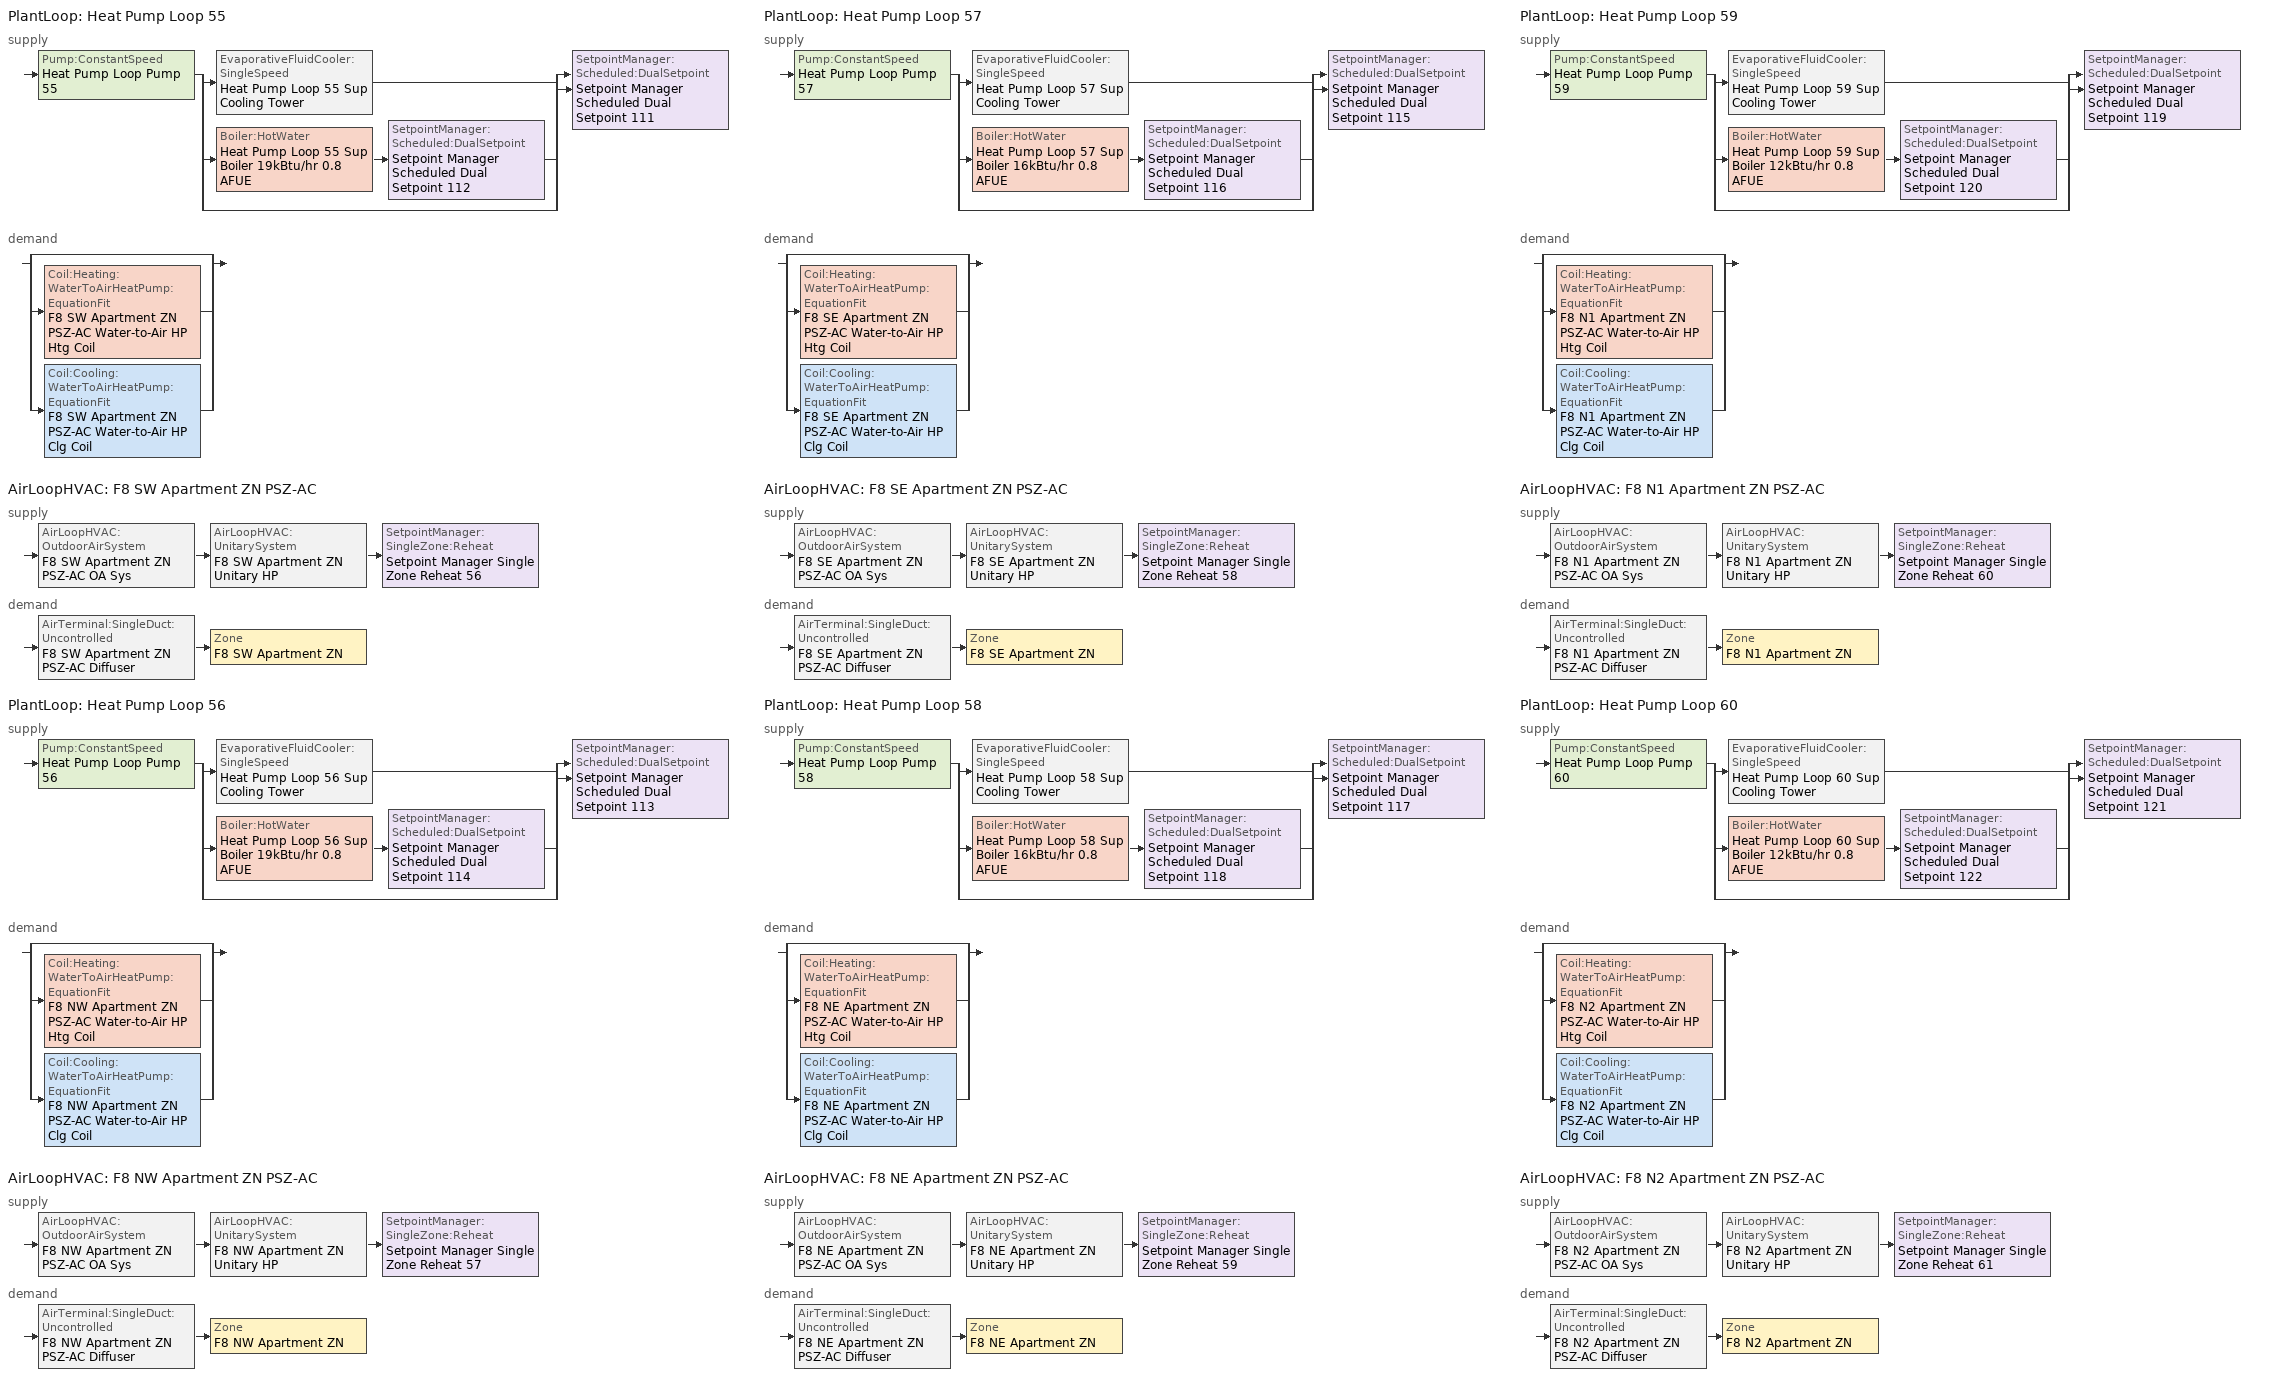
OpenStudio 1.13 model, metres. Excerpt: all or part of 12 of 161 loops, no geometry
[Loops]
PlantLoop 'Heat Pump Loop 55'
 supply: Pump:ConstantSpeed 'Heat Pump Loop Pump 55' > split
  | EvaporativeFluidCooler:SingleSpeed 'Heat Pump Loop 55 Sup Cooling Tower'
  | Boiler:HotWater 'Heat Pump Loop 55 Sup Boiler 19kBtu/hr 0.8 AFUE' > SetpointManager:Scheduled:DualSetpoint 'Setpoint Manager Scheduled Dual Setpoint 112'
  | bypass
  join > SetpointManager:Scheduled:DualSetpoint 'Setpoint Manager Scheduled Dual Setpoint 111'
 demand: split
  | bypass
  | Coil:Heating:WaterToAirHeatPump:EquationFit 'F8 SW Apartment ZN PSZ-AC Water-to-Air HP Htg Coil'
  | Coil:Cooling:WaterToAirHeatPump:EquationFit 'F8 SW Apartment ZN PSZ-AC Water-to-Air HP Clg Coil'
AirLoopHVAC 'F8 SW Apartment ZN PSZ-AC'
 supply: AirLoopHVAC:OutdoorAirSystem 'F8 SW Apartment ZN PSZ-AC OA Sys' > AirLoopHVAC:UnitarySystem 'F8 SW Apartment ZN Unitary HP' > SetpointManager:SingleZone:Reheat 'Setpoint Manager Single Zone Reheat 56'
 demand: AirTerminal:SingleDuct:Uncontrolled 'F8 SW Apartment ZN PSZ-AC Diffuser' > Zone 'F8 SW Apartment ZN'
PlantLoop 'Heat Pump Loop 56'
 supply: Pump:ConstantSpeed 'Heat Pump Loop Pump 56' > split
  | EvaporativeFluidCooler:SingleSpeed 'Heat Pump Loop 56 Sup Cooling Tower'
  | Boiler:HotWater 'Heat Pump Loop 56 Sup Boiler 19kBtu/hr 0.8 AFUE' > SetpointManager:Scheduled:DualSetpoint 'Setpoint Manager Scheduled Dual Setpoint 114'
  | bypass
  join > SetpointManager:Scheduled:DualSetpoint 'Setpoint Manager Scheduled Dual Setpoint 113'
 demand: split
  | bypass
  | Coil:Heating:WaterToAirHeatPump:EquationFit 'F8 NW Apartment ZN PSZ-AC Water-to-Air HP Htg Coil'
  | Coil:Cooling:WaterToAirHeatPump:EquationFit 'F8 NW Apartment ZN PSZ-AC Water-to-Air HP Clg Coil'
AirLoopHVAC 'F8 NW Apartment ZN PSZ-AC'
 supply: AirLoopHVAC:OutdoorAirSystem 'F8 NW Apartment ZN PSZ-AC OA Sys' > AirLoopHVAC:UnitarySystem 'F8 NW Apartment ZN Unitary HP' > SetpointManager:SingleZone:Reheat 'Setpoint Manager Single Zone Reheat 57'
 demand: AirTerminal:SingleDuct:Uncontrolled 'F8 NW Apartment ZN PSZ-AC Diffuser' > Zone 'F8 NW Apartment ZN'
PlantLoop 'Heat Pump Loop 57'
 supply: Pump:ConstantSpeed 'Heat Pump Loop Pump 57' > split
  | EvaporativeFluidCooler:SingleSpeed 'Heat Pump Loop 57 Sup Cooling Tower'
  | Boiler:HotWater 'Heat Pump Loop 57 Sup Boiler 16kBtu/hr 0.8 AFUE' > SetpointManager:Scheduled:DualSetpoint 'Setpoint Manager Scheduled Dual Setpoint 116'
  | bypass
  join > SetpointManager:Scheduled:DualSetpoint 'Setpoint Manager Scheduled Dual Setpoint 115'
 demand: split
  | bypass
  | Coil:Heating:WaterToAirHeatPump:EquationFit 'F8 SE Apartment ZN PSZ-AC Water-to-Air HP Htg Coil'
  | Coil:Cooling:WaterToAirHeatPump:EquationFit 'F8 SE Apartment ZN PSZ-AC Water-to-Air HP Clg Coil'
AirLoopHVAC 'F8 SE Apartment ZN PSZ-AC'
 supply: AirLoopHVAC:OutdoorAirSystem 'F8 SE Apartment ZN PSZ-AC OA Sys' > AirLoopHVAC:UnitarySystem 'F8 SE Apartment ZN Unitary HP' > SetpointManager:SingleZone:Reheat 'Setpoint Manager Single Zone Reheat 58'
 demand: AirTerminal:SingleDuct:Uncontrolled 'F8 SE Apartment ZN PSZ-AC Diffuser' > Zone 'F8 SE Apartment ZN'
PlantLoop 'Heat Pump Loop 58'
 supply: Pump:ConstantSpeed 'Heat Pump Loop Pump 58' > split
  | EvaporativeFluidCooler:SingleSpeed 'Heat Pump Loop 58 Sup Cooling Tower'
  | Boiler:HotWater 'Heat Pump Loop 58 Sup Boiler 16kBtu/hr 0.8 AFUE' > SetpointManager:Scheduled:DualSetpoint 'Setpoint Manager Scheduled Dual Setpoint 118'
  | bypass
  join > SetpointManager:Scheduled:DualSetpoint 'Setpoint Manager Scheduled Dual Setpoint 117'
 demand: split
  | bypass
  | Coil:Heating:WaterToAirHeatPump:EquationFit 'F8 NE Apartment ZN PSZ-AC Water-to-Air HP Htg Coil'
  | Coil:Cooling:WaterToAirHeatPump:EquationFit 'F8 NE Apartment ZN PSZ-AC Water-to-Air HP Clg Coil'
AirLoopHVAC 'F8 NE Apartment ZN PSZ-AC'
 supply: AirLoopHVAC:OutdoorAirSystem 'F8 NE Apartment ZN PSZ-AC OA Sys' > AirLoopHVAC:UnitarySystem 'F8 NE Apartment ZN Unitary HP' > SetpointManager:SingleZone:Reheat 'Setpoint Manager Single Zone Reheat 59'
 demand: AirTerminal:SingleDuct:Uncontrolled 'F8 NE Apartment ZN PSZ-AC Diffuser' > Zone 'F8 NE Apartment ZN'
PlantLoop 'Heat Pump Loop 59'
 supply: Pump:ConstantSpeed 'Heat Pump Loop Pump 59' > split
  | EvaporativeFluidCooler:SingleSpeed 'Heat Pump Loop 59 Sup Cooling Tower'
  | Boiler:HotWater 'Heat Pump Loop 59 Sup Boiler 12kBtu/hr 0.8 AFUE' > SetpointManager:Scheduled:DualSetpoint 'Setpoint Manager Scheduled Dual Setpoint 120'
  | bypass
  join > SetpointManager:Scheduled:DualSetpoint 'Setpoint Manager Scheduled Dual Setpoint 119'
 demand: split
  | bypass
  | Coil:Heating:WaterToAirHeatPump:EquationFit 'F8 N1 Apartment ZN PSZ-AC Water-to-Air HP Htg Coil'
  | Coil:Cooling:WaterToAirHeatPump:EquationFit 'F8 N1 Apartment ZN PSZ-AC Water-to-Air HP Clg Coil'
AirLoopHVAC 'F8 N1 Apartment ZN PSZ-AC'
 supply: AirLoopHVAC:OutdoorAirSystem 'F8 N1 Apartment ZN PSZ-AC OA Sys' > AirLoopHVAC:UnitarySystem 'F8 N1 Apartment ZN Unitary HP' > SetpointManager:SingleZone:Reheat 'Setpoint Manager Single Zone Reheat 60'
 demand: AirTerminal:SingleDuct:Uncontrolled 'F8 N1 Apartment ZN PSZ-AC Diffuser' > Zone 'F8 N1 Apartment ZN'
PlantLoop 'Heat Pump Loop 60'
 supply: Pump:ConstantSpeed 'Heat Pump Loop Pump 60' > split
  | EvaporativeFluidCooler:SingleSpeed 'Heat Pump Loop 60 Sup Cooling Tower'
  | Boiler:HotWater 'Heat Pump Loop 60 Sup Boiler 12kBtu/hr 0.8 AFUE' > SetpointManager:Scheduled:DualSetpoint 'Setpoint Manager Scheduled Dual Setpoint 122'
  | bypass
  join > SetpointManager:Scheduled:DualSetpoint 'Setpoint Manager Scheduled Dual Setpoint 121'
 demand: split
  | bypass
  | Coil:Heating:WaterToAirHeatPump:EquationFit 'F8 N2 Apartment ZN PSZ-AC Water-to-Air HP Htg Coil'
  | Coil:Cooling:WaterToAirHeatPump:EquationFit 'F8 N2 Apartment ZN PSZ-AC Water-to-Air HP Clg Coil'
AirLoopHVAC 'F8 N2 Apartment ZN PSZ-AC'
 supply: AirLoopHVAC:OutdoorAirSystem 'F8 N2 Apartment ZN PSZ-AC OA Sys' > AirLoopHVAC:UnitarySystem 'F8 N2 Apartment ZN Unitary HP' > SetpointManager:SingleZone:Reheat 'Setpoint Manager Single Zone Reheat 61'
 demand: AirTerminal:SingleDuct:Uncontrolled 'F8 N2 Apartment ZN PSZ-AC Diffuser' > Zone 'F8 N2 Apartment ZN'
[EvaporativeFluidCooler:SingleSpeed] Design Air Flow Rate {m3/s}=autosize; Fan Power at Design Air Flow Rate {W}=autosize; Design Spray Water Flow Rate {m3/s}=0.002208; Performance Input Method=UFactorTimesAreaAndDesignWaterFlowRate; U-factor Times Area Value at Design Air Flow Rate {W/K}=autosize; Design Water Flow Rate {m3/s}=autosize; Capacity Control=FanCycling; Sizing Factor=1; Evaporation Loss Mode=SaturatedExit; Drift Loss Percent {percent}=0.008; Blowdown Calculation Mode=ConcentrationRatio; Blowdown Concentration Ratio=3
Heat Pump Loop 55 Sup Cooling Tower; Heat Pump Loop 56 Sup Cooling Tower; Heat Pump Loop 57 Sup Cooling Tower; Heat Pump Loop 58 Sup Cooling Tower; Heat Pump Loop 59 Sup Cooling Tower; Heat Pump Loop 60 Sup Cooling Tower
[Sizing:Zone] Zone Cooling Design Supply Air Temperature Input Method=SupplyAirTemperature; Zone Cooling Design Supply Air Temperature {C}=12.8; Zone Cooling Design Supply Air Temperature Difference {deltaC}=11.11; Zone Heating Design Supply Air Temperature Input Method=SupplyAirTemperature; Zone Heating Design Supply Air Temperature {C}=40; Zone Heating Design Supply Air Temperature Difference {deltaC}=11.11; Zone Cooling Design Supply Air Humidity Ratio {kg-H2O/kg-air}=0.0085; Zone Heating Design Supply Air Humidity Ratio {kg-H2O/kg-air}=0.008; Cooling Design Air Flow Method=DesignDay; Heating Design Air Flow Method=DesignDay; Account for Dedicated Outdoor Air System=No; Dedicated Outdoor Air System Control Strategy=NeutralSupplyAir; Dedicated Outdoor Air Low Setpoint Temperature for Design {C}=autosize; Dedicated Outdoor Air High Setpoint Temperature for Design {C}=autosize
F8 N1 Apartment ZN; F8 SE Apartment ZN; F8 NE Apartment ZN; F8 SW Apartment ZN; F8 N2 Apartment ZN; F8 NW Apartment ZN
[Zone equipment]
F8 N1 Apartment ZN: F8 N1 Apartment ZN PSZ-AC Diffuser
F8 SE Apartment ZN: F8 SE Apartment ZN PSZ-AC Diffuser
F8 NE Apartment ZN: F8 NE Apartment ZN PSZ-AC Diffuser
F8 SW Apartment ZN: F8 SW Apartment ZN PSZ-AC Diffuser
F8 N2 Apartment ZN: F8 N2 Apartment ZN PSZ-AC Diffuser
F8 NW Apartment ZN: F8 NW Apartment ZN PSZ-AC Diffuser
[PlantLoop] Fluid Type=Water; Maximum Loop Temperature {C}=80; Minimum Loop Temperature {C}=5; Plant Loop Volume {m3}=Autocalculate; Load Distribution Scheme=Optimal
Heat Pump Loop 55; Heat Pump Loop 56; Heat Pump Loop 57; Heat Pump Loop 58; Heat Pump Loop 59; Heat Pump Loop 60
[Sizing:Plant] Loop Type=Heating; Design Loop Exit Temperature {C}=39; Loop Design Temperature Difference {deltaC}=11; Sizing Option=NonCoincident; Zone Timesteps in Averaging Window=1; Coincident Sizing Factor Mode=None
Heat Pump Loop 55; Heat Pump Loop 56; Heat Pump Loop 57; Heat Pump Loop 58; Heat Pump Loop 59; Heat Pump Loop 60
[SetpointManager:Scheduled:DualSetpoint]
Name | High Setpoint Schedule | Low Setpoint Schedule
Setpoint Manager Scheduled Dual Setpoint 111; Setpoint Manager Scheduled Dual Setpoint 112 | Heat Pump Loop High Temp - 65F 55 | Heat Pump Loop Low Temp - 41F 55
Setpoint Manager Scheduled Dual Setpoint 113; Setpoint Manager Scheduled Dual Setpoint 114 | Heat Pump Loop High Temp - 65F 56 | Heat Pump Loop Low Temp - 41F 56
Setpoint Manager Scheduled Dual Setpoint 115; Setpoint Manager Scheduled Dual Setpoint 116 | Heat Pump Loop High Temp - 65F 57 | Heat Pump Loop Low Temp - 41F 57
Setpoint Manager Scheduled Dual Setpoint 117; Setpoint Manager Scheduled Dual Setpoint 118 | Heat Pump Loop High Temp - 65F 58 | Heat Pump Loop Low Temp - 41F 58
Setpoint Manager Scheduled Dual Setpoint 119; Setpoint Manager Scheduled Dual Setpoint 120 | Heat Pump Loop High Temp - 65F 59 | Heat Pump Loop Low Temp - 41F 59
Setpoint Manager Scheduled Dual Setpoint 121; Setpoint Manager Scheduled Dual Setpoint 122 | Heat Pump Loop High Temp - 65F 60 | Heat Pump Loop Low Temp - 41F 60
[Pump:ConstantSpeed] Rated Flow Rate {m3/s}=autosize; Rated Pump Head {Pa}=179344; Rated Power Consumption {W}=autosize; Motor Efficiency=0.855; Fraction of Motor Inefficiencies to Fluid Stream=0; Pump Control Type=Intermittent
Heat Pump Loop Pump 55; Heat Pump Loop Pump 56; Heat Pump Loop Pump 57; Heat Pump Loop Pump 58; Heat Pump Loop Pump 59; Heat Pump Loop Pump 60
[Boiler:HotWater] Nominal Thermal Efficiency=0.8; Design Water Outlet Temperature {C}=30; Minimum Part Load Ratio=0; Maximum Part Load Ratio=1.2; Optimum Part Load Ratio=1; Water Outlet Upper Temperature Limit {C}=99; Boiler Flow Mode=ConstantFlow; Parasitic Electric Load {W}=0; Sizing Factor=1
Name | Normalized Boiler Efficiency Curve
Heat Pump Loop 55 Sup Boiler 19kBtu/hr 0.8 AFUE | Boiler with No Minimum Turndown 50
Heat Pump Loop 56 Sup Boiler 19kBtu/hr 0.8 AFUE | Boiler with No Minimum Turndown 51
Heat Pump Loop 57 Sup Boiler 16kBtu/hr 0.8 AFUE | Boiler with No Minimum Turndown 52
Heat Pump Loop 58 Sup Boiler 16kBtu/hr 0.8 AFUE | Boiler with No Minimum Turndown 53
Heat Pump Loop 59 Sup Boiler 12kBtu/hr 0.8 AFUE | Boiler with No Minimum Turndown 54
Heat Pump Loop 60 Sup Boiler 12kBtu/hr 0.8 AFUE | Boiler with No Minimum Turndown 56
[AirLoopHVAC] Availability Schedule=Always On Discrete; Design Supply Air Flow Rate {m3/s}=AutoSize
Name | Availability Manager
F8 SW Apartment ZN PSZ-AC | Availability Manager Night Cycle 56
F8 NW Apartment ZN PSZ-AC | Availability Manager Night Cycle 57
F8 SE Apartment ZN PSZ-AC | Availability Manager Night Cycle 58
F8 NE Apartment ZN PSZ-AC | Availability Manager Night Cycle 59
F8 N1 Apartment ZN PSZ-AC | Availability Manager Night Cycle 60
F8 N2 Apartment ZN PSZ-AC | Availability Manager Night Cycle 61
[Sizing:System] Type of Load to Size On=Sensible; Design Outdoor Air Flow Rate {m3/s}=Autosize; Minimum System Air Flow Ratio=1; Preheat Design Temperature {C}=7; Preheat Design Humidity Ratio {kg-H2O/kg-Air}=0.008; Precool Design Temperature {C}=12.8; Precool Design Humidity Ratio {kg-H2O/kg-Air}=0.008; Central Cooling Design Supply Air Temperature {C}=12.8; Central Heating Design Supply Air Temperature {C}=40; Sizing Option=Coincident; 100% Outdoor Air in Cooling=No; 100% Outdoor Air in Heating=No; Central Cooling Design Supply Air Humidity Ratio {kg-H2O/kg-Air}=0.0085; Central Heating Design Supply Air Humidity Ratio {kg-H2O/kg-Air}=0.008; Cooling Design Air Flow Method=DesignDay; Cooling Design Air Flow Rate {m3/s}=0; Heating Design Air Flow Method=DesignDay; Heating Design Air Flow Rate {m3/s}=0; System Outdoor Air Method=ZoneSum; Zone Maximum Outdoor Air Fraction=1; Cooling Supply Air Flow Rate Per Floor Area {m3/s-m2}=0.00996765; Cooling Fraction of Autosized Cooling Supply Air Flow Rate=1; Cooling Supply Air Flow Rate Per Unit Cooling Capacity {m3/s-W}=3.94755e-05; Heating Supply Air Flow Rate Per Floor Area {m3/s-m2}=0.00996765; Heating Fraction of Autosized Heating Supply Air Flow Rate=1; Heating Fraction of Autosized Cooling Supply Air Flow Rate=1; Heating Supply Air Flow Rate Per Unit Heating Capacity {m3/s-W}=3.15882e-05; Cooling Design Capacity Method=CoolingDesignCapacity; Cooling Design Capacity {W}=autosize; Cooling Design Capacity Per Floor Area {W/m2}=234.7; Fraction of Autosized Cooling Design Capacity=1; Heating Design Capacity Method=HeatingDesignCapacity; Heating Design Capacity {W}=autosize; Heating Design Capacity Per Floor Area {W/m2}=157; Fraction of Autosized Heating Design Capacity=1; Central Cooling Capacity Control Method=OnOff
F8 SW Apartment ZN PSZ-AC; F8 NW Apartment ZN PSZ-AC; F8 SE Apartment ZN PSZ-AC; F8 NE Apartment ZN PSZ-AC; F8 N1 Apartment ZN PSZ-AC; F8 N2 Apartment ZN PSZ-AC
[SetpointManager:SingleZone:Reheat] Minimum Supply Air Temperature {C}=-99; Maximum Supply Air Temperature {C}=50
Name | Control Zone
Setpoint Manager Single Zone Reheat 56 | F8 SW Apartment ZN
Setpoint Manager Single Zone Reheat 57 | F8 NW Apartment ZN
Setpoint Manager Single Zone Reheat 58 | F8 SE Apartment ZN
Setpoint Manager Single Zone Reheat 59 | F8 NE Apartment ZN
Setpoint Manager Single Zone Reheat 60 | F8 N1 Apartment ZN
Setpoint Manager Single Zone Reheat 61 | F8 N2 Apartment ZN
[Fan:OnOff] Availability Schedule=Always On; Fan Efficiency=0.53625; Pressure Rise {Pa}=622.722; Maximum Flow Rate {m3/s}=autosize; Motor Efficiency=0.825; Motor In Airstream Fraction=1
Name | Fan Power Ratio Function of Speed Ratio Curve | Fan Efficiency Ratio Function of Speed Ratio Curve
F8 SW Apartment ZN PSZ-AC Fan | Fan On Off Power Curve 55 | Fan On Off Efficiency Curve 55
F8 NW Apartment ZN PSZ-AC Fan | Fan On Off Power Curve 56 | Fan On Off Efficiency Curve 56
F8 SE Apartment ZN PSZ-AC Fan | Fan On Off Power Curve 57 | Fan On Off Efficiency Curve 57
F8 NE Apartment ZN PSZ-AC Fan | Fan On Off Power Curve 58 | Fan On Off Efficiency Curve 58
F8 N1 Apartment ZN PSZ-AC Fan | Fan On Off Power Curve 59 | Fan On Off Efficiency Curve 59
F8 N2 Apartment ZN PSZ-AC Fan | Fan On Off Power Curve 60 | Fan On Off Efficiency Curve 60
[Coil:Heating:WaterToAirHeatPump:EquationFit] Rated Heating Coefficient of Performance {W/W}=4.2; Heating Capacity Coefficient 1=0.237847; Heating Capacity Coefficient 2=-3.35824; Heating Capacity Coefficient 3=3.8064; Heating Capacity Coefficient 4=0.1792; Heating Capacity Coefficient 5=0.128607; Heating Power Consumption Coefficient 1=-3.79176; Heating Power Consumption Coefficient 2=3.38799; Heating Power Consumption Coefficient 3=1.50226; Heating Power Consumption Coefficient 4=-0.177654; Heating Power Consumption Coefficient 5=-0.10308
F8 SW Apartment ZN PSZ-AC Water-to-Air HP Htg Coil; F8 NW Apartment ZN PSZ-AC Water-to-Air HP Htg Coil; F8 SE Apartment ZN PSZ-AC Water-to-Air HP Htg Coil; F8 NE Apartment ZN PSZ-AC Water-to-Air HP Htg Coil; F8 N1 Apartment ZN PSZ-AC Water-to-Air HP Htg Coil; F8 N2 Apartment ZN PSZ-AC Water-to-Air HP Htg Coil
[Coil:Heating:Electric] Availability Schedule=Always On Discrete
F8 SW Apartment ZN PSZ-AC Electric Backup Htg Coil; F8 NW Apartment ZN PSZ-AC Electric Backup Htg Coil; F8 SE Apartment ZN PSZ-AC Electric Backup Htg Coil; F8 NE Apartment ZN PSZ-AC Electric Backup Htg Coil; F8 N1 Apartment ZN PSZ-AC Electric Backup Htg Coil; F8 N2 Apartment ZN PSZ-AC Electric Backup Htg Coil
[Coil:Cooling:WaterToAirHeatPump:EquationFit] Rated Cooling Coefficient of Performance {W/W}=3.4; Total Cooling Capacity Coefficient 1=-4.30267; Total Cooling Capacity Coefficient 2=7.18537; Total Cooling Capacity Coefficient 3=-2.23947; Total Cooling Capacity Coefficient 4=0.139996; Total Cooling Capacity Coefficient 5=0.10266; Sensible Cooling Capacity Coefficient 1=6.00194; Sensible Cooling Capacity Coefficient 2=22.6301; Sensible Cooling Capacity Coefficient 3=-26.7961; Sensible Cooling Capacity Coefficient 4=-1.72375; Sensible Cooling Capacity Coefficient 5=0.490645; Sensible Cooling Capacity Coefficient 6=0.0693119; Cooling Power Consumption Coefficient 1=-5.67776; Cooling Power Consumption Coefficient 2=0.438988; Cooling Power Consumption Coefficient 3=5.84528; Cooling Power Consumption Coefficient 4=0.141606; Cooling Power Consumption Coefficient 5=-0.168728
F8 SW Apartment ZN PSZ-AC Water-to-Air HP Clg Coil; F8 NW Apartment ZN PSZ-AC Water-to-Air HP Clg Coil; F8 SE Apartment ZN PSZ-AC Water-to-Air HP Clg Coil; F8 NE Apartment ZN PSZ-AC Water-to-Air HP Clg Coil; F8 N1 Apartment ZN PSZ-AC Water-to-Air HP Clg Coil; F8 N2 Apartment ZN PSZ-AC Water-to-Air HP Clg Coil
[Controller:OutdoorAir] Minimum Outdoor Air Flow Rate {m3/s}=Autosize; Maximum Outdoor Air Flow Rate {m3/s}=Autosize; Economizer Control Type=NoEconomizer; Economizer Control Action Type=ModulateFlow; Economizer Maximum Limit Dry-Bulb Temperature {C}=28; Economizer Maximum Limit Enthalpy {J/kg}=64000; Economizer Minimum Limit Dry-Bulb Temperature {C}=-100; Lockout Type=NoLockout; Minimum Limit Type=FixedMinimum; Minimum Outdoor Air Schedule=Always On Discrete; High Humidity Control=No; Heat Recovery Bypass Control Type=BypassWhenOAFlowGreaterThanMinimum
Name | Controller Mechanical Ventilation
F8 SW Apartment ZN PSZ-AC OA Sys Controller | Controller Mechanical Ventilation 56
F8 NW Apartment ZN PSZ-AC OA Sys Controller | Controller Mechanical Ventilation 57
F8 SE Apartment ZN PSZ-AC OA Sys Controller | Controller Mechanical Ventilation 58
F8 NE Apartment ZN PSZ-AC OA Sys Controller | Controller Mechanical Ventilation 59
F8 N1 Apartment ZN PSZ-AC OA Sys Controller | Controller Mechanical Ventilation 60
F8 N2 Apartment ZN PSZ-AC OA Sys Controller | Controller Mechanical Ventilation 61
[Controller:MechanicalVentilation] Availability Schedule=Always On Discrete; System Outdoor Air Method=ZoneSum
Controller Mechanical Ventilation 56; Controller Mechanical Ventilation 57; Controller Mechanical Ventilation 58; Controller Mechanical Ventilation 59; Controller Mechanical Ventilation 60; Controller Mechanical Ventilation 61
[AirLoopHVAC:OutdoorAirSystem]
Name | Controller
F8 SW Apartment ZN PSZ-AC OA Sys | F8 SW Apartment ZN PSZ-AC OA Sys Controller
F8 NW Apartment ZN PSZ-AC OA Sys | F8 NW Apartment ZN PSZ-AC OA Sys Controller
F8 SE Apartment ZN PSZ-AC OA Sys | F8 SE Apartment ZN PSZ-AC OA Sys Controller
F8 NE Apartment ZN PSZ-AC OA Sys | F8 NE Apartment ZN PSZ-AC OA Sys Controller
F8 N1 Apartment ZN PSZ-AC OA Sys | F8 N1 Apartment ZN PSZ-AC OA Sys Controller
F8 N2 Apartment ZN PSZ-AC OA Sys | F8 N2 Apartment ZN PSZ-AC OA Sys Controller
[AirLoopHVAC:UnitarySystem] Control Type=Load; Dehumidification Control Type=None; Fan Placement=BlowThrough; Supply Air Fan Operating Mode Schedule=Always On Discrete; DX Heating Coil Sizing Ratio=1; Use DOAS DX Cooling Coil=No; DOAS DX Cooling Coil Leaving Minimum Air Temperature {C}=2; Latent Load Control=SensibleOnlyLoadControl; Supply Air Flow Rate Method During Cooling Operation=SupplyAirFlowRate; Supply Air Flow Rate During Cooling Operation {m3/s}=autosize; Supply Air Flow Rate Method During Heating Operation=SupplyAirFlowRate; Supply Air Flow Rate During Heating Operation {m3/s}=autosize; Supply Air Flow Rate Method When No Cooling or Heating is Required=SupplyAirFlowRate; Supply Air Flow Rate When No Cooling or Heating is Required {m3/s}=autosize; Maximum Supply Air Temperature {C}=50; Maximum Outdoor Dry-Bulb Temperature for Supplemental Heater Operation {C}=21; Maximum Cycling Rate {cycles/hr}=2.5; Heat Pump Time Constant {s}=60; Fraction of On-Cycle Power Use=0.01; Heat Pump Fan Delay Time {s}=60; Ancilliary On-Cycle Electric Power {W}=0; Ancilliary Off-Cycle Electric Power {W}=0
Name | Controlling Zone or Thermostat Location | Supply Fan | Heating Coil | Cooling Coil | Supplemental Heating Coil
F8 SW Apartment ZN Unitary HP | F8 SW Apartment ZN | F8 SW Apartment ZN PSZ-AC Fan | F8 SW Apartment ZN PSZ-AC Water-to-Air HP Htg Coil | F8 SW Apartment ZN PSZ-AC Water-to-Air HP Clg Coil | F8 SW Apartment ZN PSZ-AC Electric Backup Htg Coil
F8 NW Apartment ZN Unitary HP | F8 NW Apartment ZN | F8 NW Apartment ZN PSZ-AC Fan | F8 NW Apartment ZN PSZ-AC Water-to-Air HP Htg Coil | F8 NW Apartment ZN PSZ-AC Water-to-Air HP Clg Coil | F8 NW Apartment ZN PSZ-AC Electric Backup Htg Coil
F8 SE Apartment ZN Unitary HP | F8 SE Apartment ZN | F8 SE Apartment ZN PSZ-AC Fan | F8 SE Apartment ZN PSZ-AC Water-to-Air HP Htg Coil | F8 SE Apartment ZN PSZ-AC Water-to-Air HP Clg Coil | F8 SE Apartment ZN PSZ-AC Electric Backup Htg Coil
F8 NE Apartment ZN Unitary HP | F8 NE Apartment ZN | F8 NE Apartment ZN PSZ-AC Fan | F8 NE Apartment ZN PSZ-AC Water-to-Air HP Htg Coil | F8 NE Apartment ZN PSZ-AC Water-to-Air HP Clg Coil | F8 NE Apartment ZN PSZ-AC Electric Backup Htg Coil
F8 N1 Apartment ZN Unitary HP | F8 N1 Apartment ZN | F8 N1 Apartment ZN PSZ-AC Fan | F8 N1 Apartment ZN PSZ-AC Water-to-Air HP Htg Coil | F8 N1 Apartment ZN PSZ-AC Water-to-Air HP Clg Coil | F8 N1 Apartment ZN PSZ-AC Electric Backup Htg Coil
F8 N2 Apartment ZN Unitary HP | F8 N2 Apartment ZN | F8 N2 Apartment ZN PSZ-AC Fan | F8 N2 Apartment ZN PSZ-AC Water-to-Air HP Htg Coil | F8 N2 Apartment ZN PSZ-AC Water-to-Air HP Clg Coil | F8 N2 Apartment ZN PSZ-AC Electric Backup Htg Coil
[AvailabilityManager:NightCycle] Control Type=CycleOnAny; Thermostat Tolerance {deltaC}=1; Cycling Run Time {s}=3600
Availability Manager Night Cycle 56; Availability Manager Night Cycle 57; Availability Manager Night Cycle 58; Availability Manager Night Cycle 59; Availability Manager Night Cycle 60; Availability Manager Night Cycle 61
[AirTerminal:SingleDuct:Uncontrolled] Availability Schedule=Always On Discrete; Maximum Air Flow Rate {m3/s}=AutoSize
F8 SW Apartment ZN PSZ-AC Diffuser; F8 NW Apartment ZN PSZ-AC Diffuser; F8 SE Apartment ZN PSZ-AC Diffuser; F8 NE Apartment ZN PSZ-AC Diffuser; F8 N1 Apartment ZN PSZ-AC Diffuser; F8 N2 Apartment ZN PSZ-AC Diffuser
[Schedule:Ruleset]
Name | Default Day Schedule
Always On | Always On Default
Heat Pump Loop High Temp - 65F 55 | Heat Pump Loop High Temp - 65F Default 55
Heat Pump Loop Low Temp - 41F 55 | Heat Pump Loop Low Temp - 41F Default 55
Heat Pump Loop High Temp - 65F 56 | Heat Pump Loop High Temp - 65F Default 56
Heat Pump Loop Low Temp - 41F 56 | Heat Pump Loop Low Temp - 41F Default 56
Heat Pump Loop High Temp - 65F 57 | Heat Pump Loop High Temp - 65F Default 57
Heat Pump Loop Low Temp - 41F 57 | Heat Pump Loop Low Temp - 41F Default 57
Heat Pump Loop High Temp - 65F 58 | Heat Pump Loop High Temp - 65F Default 58
Heat Pump Loop Low Temp - 41F 58 | Heat Pump Loop Low Temp - 41F Default 58
Heat Pump Loop High Temp - 65F 59 | Heat Pump Loop High Temp - 65F Default 59
Heat Pump Loop Low Temp - 41F 59 | Heat Pump Loop Low Temp - 41F Default 59
Heat Pump Loop High Temp - 65F 60 | Heat Pump Loop High Temp - 65F Default 60
Heat Pump Loop Low Temp - 41F 60 | Heat Pump Loop Low Temp - 41F Default 60
[Schedule:Day]
Always On Default: 24, 0, 1
Heat Pump Loop High Temp - 65F Default 55; Heat Pump Loop High Temp - 65F Default 56; Heat Pump Loop High Temp - 65F Default 57; Heat Pump Loop High Temp - 65F Default 58; Heat Pump Loop High Temp - 65F Default 59; Heat Pump Loop High Temp - 65F Default 60: 24, 0, 18.3333
Heat Pump Loop Low Temp - 41F Default 55; Heat Pump Loop Low Temp - 41F Default 56; Heat Pump Loop Low Temp - 41F Default 57; Heat Pump Loop Low Temp - 41F Default 58; Heat Pump Loop Low Temp - 41F Default 59; Heat Pump Loop Low Temp - 41F Default 60: 24, 0, 5
[Schedule:Constant]
Always On Discrete: Value=1
[Curve:Exponent] Coefficient1 Constant=1; Coefficient2 Constant=0; Coefficient3 Constant=0; Minimum Value of x=0; Maximum Value of x=1
Fan On Off Power Curve 55; Fan On Off Power Curve 56; Fan On Off Power Curve 57; Fan On Off Power Curve 58; Fan On Off Power Curve 59; Fan On Off Power Curve 60
[Curve:Cubic] Minimum Value of x=0
Name | Coefficient1 Constant | Coefficient2 x | Coefficient3 x**2 | Coefficient4 x**3 | Maximum Value of x
Fan On Off Efficiency Curve 55; Fan On Off Efficiency Curve 56; Fan On Off Efficiency Curve 57; Fan On Off Efficiency Curve 58; Fan On Off Efficiency Curve 59; Fan On Off Efficiency Curve 60 | 1 | 0 | 0 | 0 | 1
Boiler with No Minimum Turndown 50; Boiler with No Minimum Turndown 51; Boiler with No Minimum Turndown 52; Boiler with No Minimum Turndown 53; Boiler with No Minimum Turndown 54; Boiler with No Minimum Turndown 56 | 0.7463 | 1.3196 | -2.2154 | 1.1674 | 1.3
